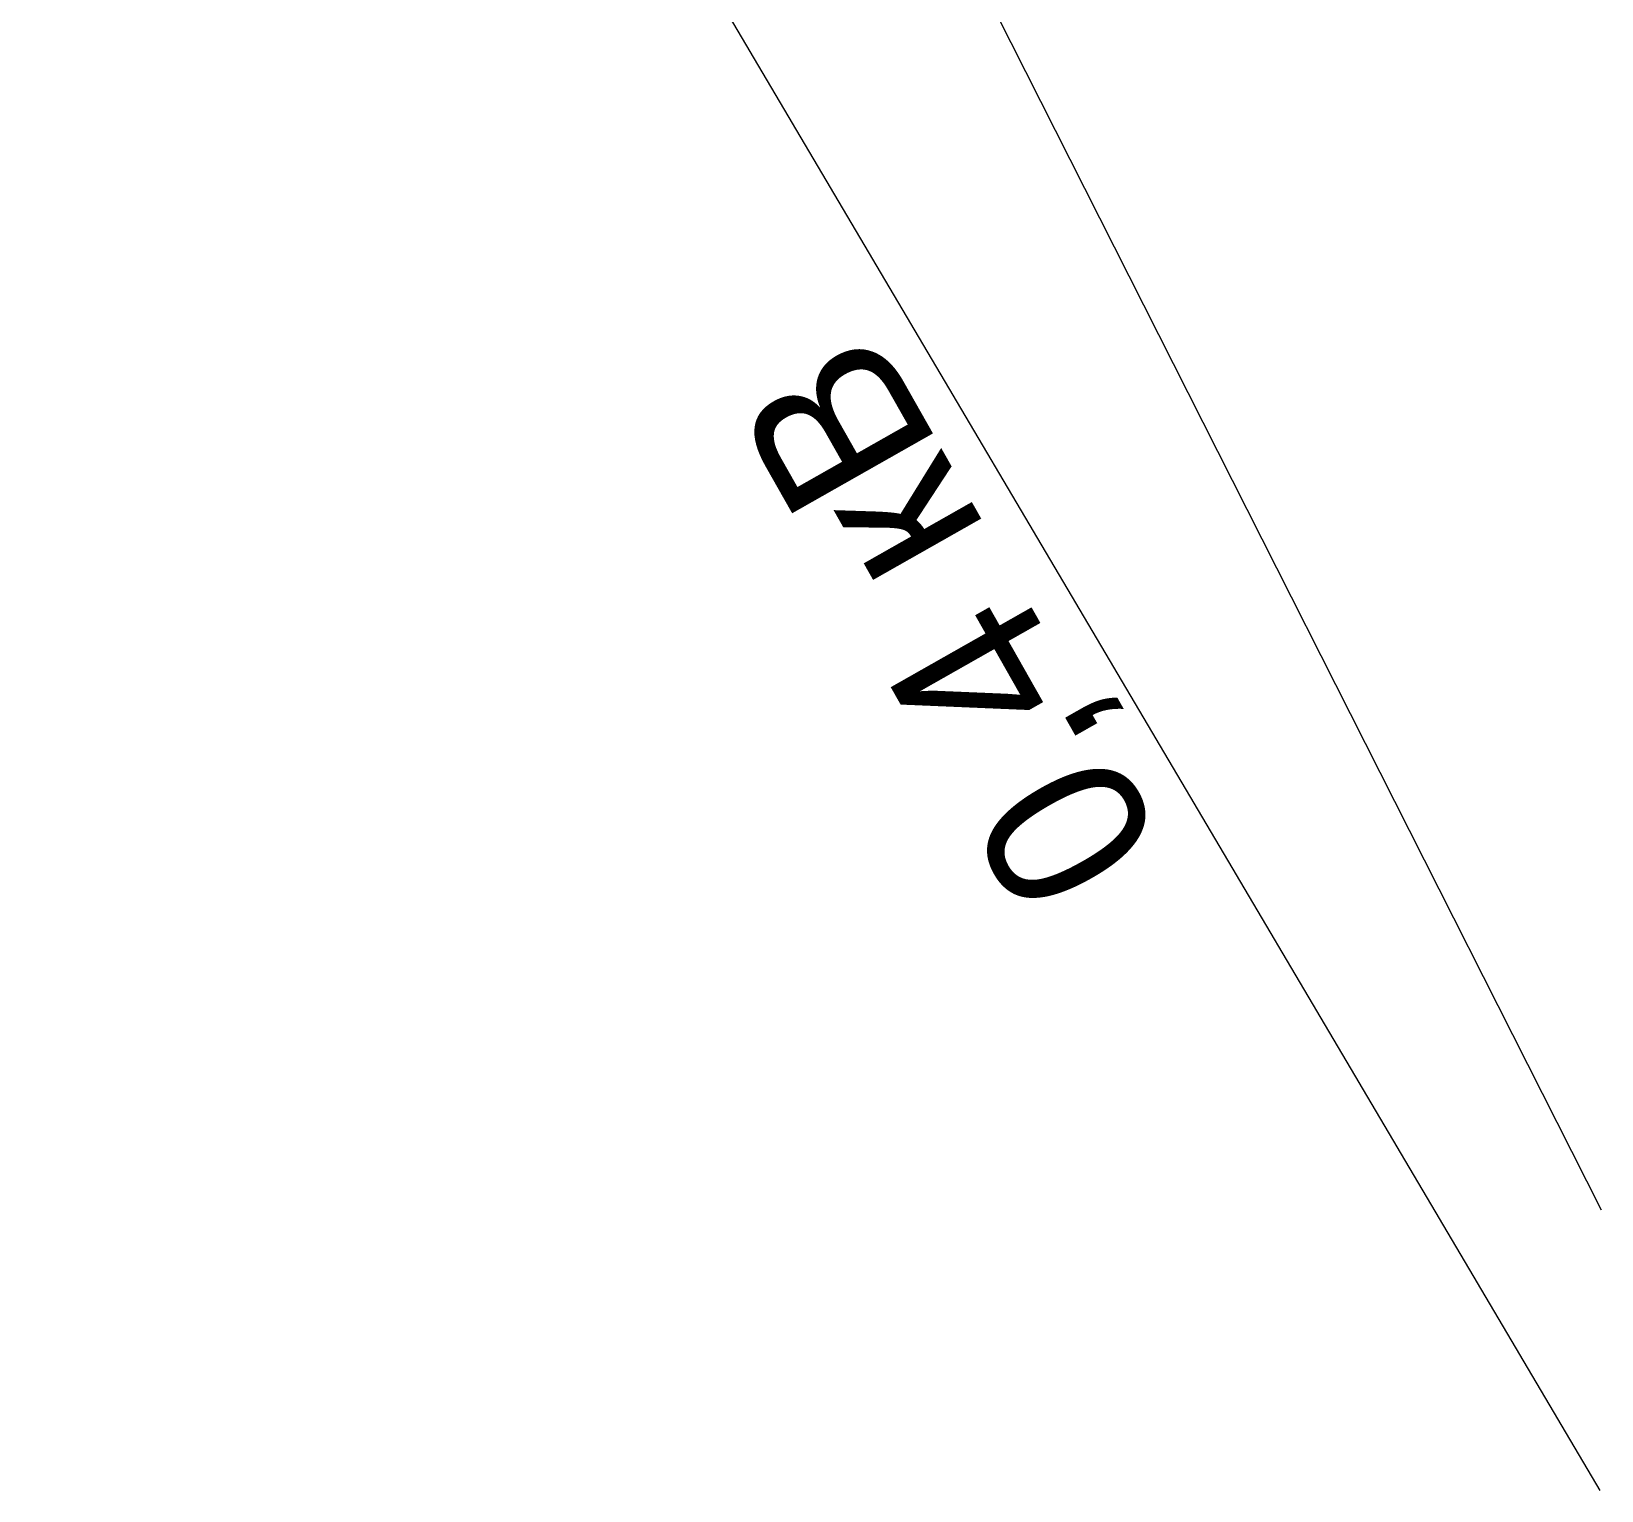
# Model space of a CAD drawing. Header units: millimetres. Extents: x -2893842 to -949497, y -1203244 to 262218.
# Drawn here: x -2248912 to -2241152, y -884033 to -876823 of the extents above; entities that cross this region are included whole.
import ezdxf

# ---------------------------------------------------------------- set-up
doc = ezdxf.new("R2010")
doc.units = ezdxf.units.MM
for name, color, linetype in [('!!!_ Размеры', 7, 'Continuous'), ('35_Телефон', 253, 'Continuous'), ('37_Кабель низкого напряжения', 253, 'Continuous')]:
    doc.layers.add(name, color=color, linetype=linetype)
doc.styles.add('LIKE32', font='peteri.shx')
doc.linetypes.add('g5_119_3', pattern='A,4,-1,[31,GUGK_2005.shx,S=0.1,R=0,X=0,Y=0],4,[31,GUGK_2005.shx,S=0.1,R=180,X=0,Y=0],-1', length=10)
doc.linetypes.add('g5_133_t', pattern='A,2,[27,GUGK_2005.shx,S=0.4,R=0,X=0,Y=0],2,-1', length=5)

# ---------------------------------------------------------------- blocks, each defined once
blk = doc.blocks.new('Топо_07.04.17')
at = {"layer": '35_Телефон', "color": 6, "linetype": 'g5_133_t', "lineweight": 20}
blk.add_lwpolyline([(-397876.5, -729574.3), (-401756.7, -719119.5)], dxfattribs=at)
at = {"layer": '37_Кабель низкого напряжения', "color": 1, "linetype": 'g5_119_3', "lineweight": 20}
blk.add_lwpolyline([(-398039, -730950.3), (-401731.5, -722697.6), (-402436.8, -717373.3), (-411222.8, -712420), (-426312.4, -712707.8), (-436161.8, -709936.6), (-447003.5, -711285.6), (-448799.4, -712343.8), (-453614.6, -720185.5)], dxfattribs=at)
at = {"layer": '37_Кабель низкого напряжения', "color": 7, "linetype": 'Continuous', "lineweight": 15, "style": 'LIKE32'}
blk.add_text('0,4 кВ', height=800, rotation=113.08376, dxfattribs=at).set_placement((-399809.9, -727541.3, -9700))

msp = doc.modelspace()

# ---------------------------------------------------------------- block references
at = {"layer": '!!!_ Размеры', "color": 1, "lineweight": 0, "rotation": 6.471407436947433}
msp.add_blockref('Топо_07.04.17', (-1928038.79367, -112877.83782), dxfattribs=at)

doc.saveas('drawing.dxf')
